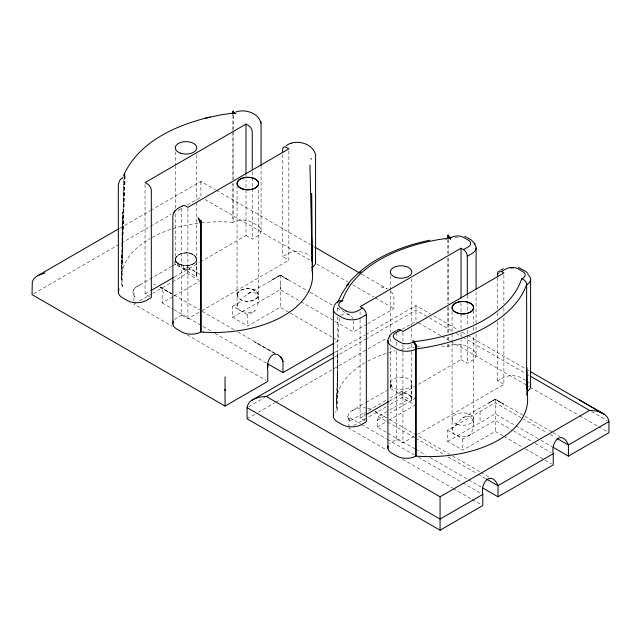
<?xml version="1.0" encoding="UTF-8"?>
<svg xmlns="http://www.w3.org/2000/svg" width="641" height="641" viewBox="0 0 641 641"><rect width="100%" height="100%" fill="white"/><g stroke="black" fill="none" stroke-linecap="round" stroke-linejoin="round"><path stroke-width="0.48" stroke-dasharray="3.21 2.4" d="M172.485 265.935L175.281 264.308L175.281 213.221M175.281 208.213L175.281 166.628M196.779 275.101L196.779 259.285C193.862 248.988 171.219 251.504 175.289 264.308L196.458 276.535L196.779 263.259M200.929 182.973L200.929 182.405M261.055 230.319L261.071 166.436M280.229 289.107L280.229 287.408M280.229 285.71L280.229 284.059M280.229 275.478L247.763 293.77L243.516 297.24M390.313 388.446L390.313 347.19M411.666 398.205L411.794 399.031L411.802 352.213M452.065 430.303L452.065 342.631M476.047 354.201L476.063 334.169M476.063 330.163L476.063 324.162M476.063 323.16L476.079 290.109M175.297 258.964L175.386 264.364M347.863 416.586L348.616 413.87L350.811 411.394L365.226 402.933M411.802 383.422A10.745 6.202 0 0 1 395.681 388.799A10.745 6.202 0 0 1 395.681 378.054A10.745 6.202 0 0 1 411.802 383.422L411.794 399.031M337.326 373.511L337.607 352.718L336.717 407.38L337.743 373.27L336.493 400.713M199.487 274.036L187.124 266.896L183.446 269.02L189.768 269.22A10.745 6.202 0 0 1 196.106 272.882L196.755 274.685L196.458 276.535L199.527 274.765M257.65 305.396L258.531 299.988L258.531 187.476M124.57 175.73L121.397 278.314L125.171 176.299M124.57 175.722L121.413 279.925L123.881 179.151L121.51 281.583L122.303 212.227L122.303 286.511A13.645 7.876 0 0 0 119.474 288.899M175.281 259.285C177.445 250.359 196.731 250.719 196.547 260.55C193.846 265.638 186.795 266.079 181.764 264.973C165.658 260.406 184.376 247.73 193.63 254.894C205.344 265.662 176.692 270.093 175.281 259.285L175.682 264.533M183.15 268.843L183.831 265.358C188.518 265.807 195.753 264.877 196.779 259.285L196.779 203.237M179.44 266.704L179.945 264.396L177.18 262.802L175.514 260.55M339.618 318.016L338.288 326.942L338.208 340.74L334.858 342.671M233.076 130.291L233.34 114.467M171.78 266.335L135.94 287.136L133.929 289.187L132.839 292.44L133.312 294.612L135.027 296.975A10.745 6.202 -60 0 1 133.929 293.073L133.929 301.366M133.312 290.277C135.139 286.896 138.833 285.117 142.446 284.284M341.076 315.348C344.626 311.943 350.915 314.539 352.887 318.513M280.229 275.141L289.163 280.405L280.229 275.021L271.52 280.269L280.229 275.141L309.299 291.807M464.26 417.179L462.786 417.908L466.111 416.594L469.132 416.626L471.087 417.62L472.505 419.358L473.547 424.679L472.08 431.225A21.161 17.275 -60 0 1 470.406 434.694A10.753 6.21 0 0 1 455.214 434.694A10.753 6.21 0 0 1 455.206 425.92A21.161 17.275 -60 0 1 457.378 422.74L462.409 418.132L495.253 399.287L504.002 404.351L495.253 399.279L488.602 403.141L495.253 399.287L524.05 415.809M149.754 296.711L145.058 294.011L150.234 291.006M174.392 277.016L199.415 262.514M200.272 262.017L246 235.527L246 179.809M246 235.527L252.258 239.125L257.097 236.321A13.645 7.876 0 0 0 257.065 225.175L252.234 222.395A13.645 7.876 0 0 0 232.931 222.411L232.931 183.614M181.659 208.109L181.659 315.156L176.82 317.96A13.645 7.876 0 0 0 174.104 320.212M288.859 150.795L288.859 260.27L282.601 256.672L287.448 253.868A13.645 7.876 0 0 1 306.751 253.844L310.228 255.847M181.659 315.156L187.917 318.753L200.857 311.254M201.723 310.757L288.859 260.27M499.139 272.898L500.052 272.369M364.777 420.849L360.082 418.148L365.258 415.152M389.416 401.154L461.023 359.665L461.023 339.77M461.023 359.665L467.281 363.271L472.121 360.458A13.645 7.876 0 0 0 472.088 349.321L467.257 346.533A13.645 7.876 0 0 0 448.107 346.469L445.311 346.276A98.642 56.953 0 0 0 440.623 346.044M396.683 351.26L396.683 439.301L391.843 442.106A13.645 7.876 0 0 0 389.568 443.852M503.882 317.752L503.882 384.416L497.624 380.81L502.472 378.006A13.645 7.876 0 0 1 521.774 377.99L526.606 380.77M396.683 439.301L402.941 442.899L416.746 434.902M417.612 434.398L503.882 384.416M119.803 228.22L149.794 210.905M150.651 210.408L200.929 181.387L215.456 189.776M33.757 293.658L149.754 226.69M150.603 226.193L171.075 214.374M177.894 210.44L181.307 208.469M187.276 205.024L200.929 197.148L200.929 181.451M135.836 303.033L133.929 304.13L172.173 326.213M139.634 300.845L151.717 293.866M152.582 293.362L171.58 282.401M172.445 281.896L187.124 273.427L199.327 280.47M171.636 293.682L160.138 287.136L162.149 289.187L163.239 292.44A10.745 6.202 60 0 1 162.141 296.342L162.141 302.873L173.366 296.39M174.232 295.894L199.271 281.439M232.587 306.166L240.183 301.775A10.753 6.21 0 0 0 240.191 310.548A10.753 6.21 0 0 0 255.382 310.548L247.787 314.939L232.587 306.166L232.587 317.223L247.787 325.997L280.229 307.263L289.476 312.6M232.587 317.223L280.229 289.716L300.188 301.238M335.115 321.405L353.407 331.966L366.916 324.17M367.758 323.681L393.927 308.569L393.862 296.527L392.869 293.786L390.513 291.102M334.602 352.494L365.05 334.914M365.891 334.426L415.953 305.597L430.448 313.93M248.7 406.706L264.933 397.332M334.762 357.021L365.61 339.209M365.811 339.089L415.953 310.14L428.012 317.111M247.073 418.789L254.87 414.286M258.331 412.283L274.789 402.788M275.654 402.284L387.372 337.783M402.091 329.29L415.953 321.285L417.684 322.287M366.075 402.444L386.892 390.425M347.791 416.594A8.79 7.171 0 0 0 349.858 420.881L366.299 411.738M368.447 410.496L387.749 399.351M389.888 398.117L402.147 391.042L415.16 398.55L390.04 413.06M349.906 427.731L348.96 428.276L386.948 450.214M353.704 425.536L366.532 418.132M368.904 416.762L387.901 405.793M390.273 404.423L402.147 397.564L415.16 405.08L389.255 420.039M387.124 411.466L378.262 416.586A10.745 6.202 60 0 1 377.172 420.488L377.172 427.018L387.236 432.827M389.656 410.008L408.654 399.039M377.172 420.488L387.893 414.294M377.172 427.018L388.39 420.536M503.041 435.904L495.253 431.409L462.81 450.142L447.61 441.369L447.61 430.303L495.253 402.804L521.173 417.764M447.61 441.369L495.253 413.862L515.076 425.303M447.61 430.303L462.81 439.077L495.253 420.352L511.197 429.558M352.342 410.368L359.224 408.101A21.153 17.267 0 0 1 365.394 407.916M247.763 293.77L251.552 291.799L249.237 293.033C253.251 290.758 258.395 293.722 258.435 298.345M183.446 269.02L189.768 269.22M183.831 265.358L179.945 264.396M367.726 408.237L371.892 409.447M380.938 286.896L386.964 288.859M153.632 284.284L155.459 284.788M349.826 315.212L335.868 307.151M275.141 353.479L254.733 341.982L274.372 353.135M374.993 411.153L388.75 419.054M433.861 315.885L458.507 330.099M216.313 190.273L310.613 244.71M311.47 245.207L314.034 246.689M361.836 274.284L387.404 289.043M461.905 332.062L466.993 334.995M467.842 335.491L525.324 368.671M526.165 369.16L529.546 371.115M429.31 317.856L453.532 331.838M456.448 333.52L461.881 336.661M462.714 337.142L524.514 372.822M526.181 373.783L529.682 375.81M591.715 411.626L607.227 420.576M205.12 199.567L310.012 260.126M316.726 264.004L347.775 281.928M352.806 284.836L373.783 296.943M375.466 297.913L393.927 308.569M418.549 322.784L441.048 335.78M441.913 336.277L449.702 340.772M450.567 341.276L529.33 386.747M530.195 387.244L578.655 415.224M579.52 415.729L597.7 426.217M598.566 426.722L607.219 431.713M310.116 292.28L332.519 305.212M524.867 416.281L552.302 432.122M553.135 432.603L559.865 436.553M522.695 418.645L547.085 432.731M550.138 434.486L554.705 437.13M301.022 301.719L332.615 319.963M515.837 425.744L537.943 438.508M540.988 440.263L552.422 446.865M513.369 430.808L531.493 441.272M535.115 443.364L551.06 452.57M290.309 313.088L332.326 337.342M333.168 337.831L338.208 340.74M503.906 436.401L522.078 446.897M525.54 448.892L551.5 463.884M174.16 295.132L199.696 309.875M202.252 311.342L234.478 329.955M237.851 331.894L275.221 353.584M389.608 419.551L450.006 454.429M452.538 455.887L480.277 471.936M414.847 437.707L378.262 416.586L377.429 413.733L375.161 411.274M415.672 438.188L443.949 454.509M448.107 456.913L477.208 473.715M478.042 474.196L485.525 478.515M162.141 302.873L173.054 309.17M173.895 309.659L210.809 330.972M215.007 333.392L267.025 363.431M388.077 433.316L414.927 448.812M415.769 449.301L425.832 455.11M430.031 457.538L467.786 479.332M468.627 479.821L481.215 487.088M348.96 427.355L348.96 417.219L360.667 423.981M361.508 424.462L386.603 438.949M387.436 439.43L414.206 454.886M418.389 457.305L461.881 482.417M462.722 482.897L481.127 493.522M187.14 334.85L266.111 380.442M402.492 459.188L452.578 488.097M453.435 488.602L471.568 499.067M472.433 499.563L481.07 504.555M160.138 287.136L171.419 293.658L158.76 286.231M481.111 472.417L490.301 477.761M410.569 396.298L411.129 397.027M196.106 272.882L196.771 274.893M473.138 420.921L473.443 422.82L473.555 335.908M232.923 114.603L233.076 115.292M121.95 284.852L122.303 286.511M177.18 262.802L177.541 265.606M390.313 383.422L390.409 388.502L411.394 400.625L411.634 400.272A10.745 6.202 0 0 0 398.47 393.157M237.042 306.166L237.042 186.459M503.882 274.973L503.882 303.826M503.882 307.808L503.882 313.778M497.624 277.769L497.624 308.786M497.624 312.784L497.624 317.792M497.624 321.79L497.624 380.81M495.253 399.303L495.253 431.409M480.053 411.578L480.053 422.635M473.555 310.605L473.555 323.256M473.555 327.15L473.555 333.961M467.281 295.237L467.281 300.244M467.281 301.246L467.281 311.246M467.281 315.252L467.281 326.253M467.281 330.251L467.281 334.257M467.281 335.259L467.281 363.271M462.81 439.077L462.81 450.142M461.023 302.961L461.023 328.825M461.023 332.807L461.023 338.777M452.065 311.51L452.065 341.661M448.099 239.43L448.099 253.764M448.099 257.858L448.099 303.914M448.099 307.007L448.107 332.543M448.107 337.182L448.107 339.506M448.107 344.145L448.107 346.469M447.955 239.774L447.955 253.7M447.955 258.339L447.955 303.994M447.955 307.095L447.955 332.631M447.955 337.27L447.955 339.594M447.955 344.233L447.955 346.557M415.953 305.581L415.953 321.285M411.802 278.843L411.802 327.399M411.802 328.392L411.802 340.307M411.802 344.273L411.802 351.22M402.941 332.463L402.941 343.408M402.941 344.401L402.941 351.364M402.941 352.358L402.941 442.899M402.147 391.042L402.147 397.564M396.683 332.254L396.683 338.256M396.683 342.262L396.683 347.262M390.313 275.862L390.313 289.484M390.313 290.461L390.313 332.302M390.313 338.256L390.313 343.215M364.152 412.972L364.152 419.502M360.082 311.694L360.082 318.665M360.082 319.659L360.082 418.148M353.407 320.909L353.407 331.966M337.326 307.704L337.326 313.169M337.326 316.574L337.326 410.657A13.645 7.876 0 0 0 335.051 412.403M282.601 154.633L282.601 256.672M280.229 275.021L280.229 307.263M252.258 171.724L252.258 176.684M252.258 177.677L252.258 187.589M252.258 188.574L252.258 239.125M247.787 314.939L247.787 325.997M246 174.921L246 177.853M233.076 131.293L233.076 179.312M233.076 183.31L233.076 222.323L230.399 222.139A98.682 56.977 0 0 0 201.875 222.756M232.931 114.963L232.931 131.878M232.931 132.871L232.931 179.632M196.779 154.793L196.779 200.272M187.917 208.301L187.917 318.753M187.124 266.896L187.124 273.427M178.43 263.667L178.43 266.119M175.281 151.797L175.281 165.634M145.058 184.536L145.058 294.011M350.05 421.121A10.745 6.202 -60 0 1 348.96 417.219M337.262 410.657A98.642 56.953 0 0 1 365.13 362.694M367.854 361.171A98.642 56.953 0 0 1 395.377 350.747M401.53 349.329A98.642 56.953 0 0 1 414.278 347.222M417.075 346.901A98.642 56.953 0 0 1 422.691 346.396M445.527 239.814A141.869 84.043 1.3 0 1 446.825 239.67M454.966 237.346A13.645 7.876 0 0 1 459.773 237.298M528.2 381.876A13.645 7.876 0 0 1 529.49 383.206M510.436 268.707A13.637 7.876 0 0 1 513.473 268.683M121.878 284.86A98.682 56.977 0 0 1 150.098 238.54M152.181 237.37A98.682 56.977 0 0 1 198.422 223.164M237.098 294.299C238.412 303.393 255.182 303.514 258.475 295.581C257.153 286.479 240.383 286.359 237.098 294.299M237.266 293.666C237.306 303.201 254.325 303.514 258.299 296.206C258.267 286.671 241.24 286.359 237.266 293.666M391.451 384.584L390.409 388.51L391.451 384.584M457.434 424.454A10.745 6.202 0 0 0 473.555 419.078A10.745 6.202 0 0 0 457.434 413.709A10.745 6.202 0 0 0 457.434 424.454"/><path stroke-width="0.96" d="M261.071 165.674L261.079 123.513C259.14 113.225 244.99 108.537 235.896 112.031M315.572 262.618L315.588 154.962C313.056 143.071 295.285 138.576 286.038 145.828M527.054 393.518A98.642 56.953 0 0 1 418.653 456.296L415.865 456.096L415.865 344.658M476.079 289.107L476.103 248.043M530.572 387.02L530.612 279.5M482.793 494.491L482.793 505.549L440.071 530.211L247.073 418.789L247.073 407.644C248.211 398.958 259.028 396.587 266.376 396.499L333.512 357.734M124.57 175.73L124.626 173.735L124.57 175.722M267.866 363.912L282.969 372.629L282.969 361.572C276.351 345.803 265.366 358.191 267.77 370.346L267.77 381.403L225.047 406.074L32.05 294.644L32.306 281.703L33.757 278.923L36.505 276.375L118.938 228.717M267.858 367.605L268.106 364.264M118.345 291.655L118.329 184.84L119.571 180.674L122.038 177.966M172.862 323.961L172.846 216.289C172.902 211.298 177.621 208.237 181.627 206.314M497.624 276.776L497.624 273.771A5.376 3.109 59.9 0 1 501.43 271.576L506.278 268.771A8.269 4.775 0 0 1 517.976 268.755L522.808 271.536A8.269 4.775 0 0 1 521.718 278.835L521.389 279.805M123.409 175.954C138.328 141.781 176.011 125.123 210.216 117.031M122.575 178.118L122.936 177.517M233.628 113.794L234.654 112.864L235.904 113.737L234.51 113.169L233.132 113.577M334.29 305.348L336.429 302.704M173.991 212.275L174.472 211.61M174.552 211.482L175.009 210.849M346.629 285.557C366.66 259.853 398.574 246.801 429.638 240.223M389.239 336.068L391.651 333.496L395.673 331.028M252.258 169.745L252.258 132.078A5.376 3.109 59.9 0 0 248.452 125.508L246 124.098L145.058 182.581L147.51 183.991A5.376 3.109 59.9 0 1 151.316 190.569L151.316 297.608L146.469 300.413A13.645 7.876 0 0 1 127.174 300.437L122.335 297.656A13.645 7.876 0 0 1 118.897 289.82M151.1 290.509L173.527 277.513M467.281 294.243L467.281 256.224A5.376 3.109 59.9 0 0 463.475 249.645L461.023 248.235L360.082 306.719L362.534 308.129A5.376 3.109 59.9 0 1 366.34 314.707L366.34 421.754L361.5 424.558A13.645 7.876 0 0 1 342.198 424.574L337.366 421.794A13.645 7.876 0 0 1 333.632 414.615M362.534 308.129L357.694 310.941A8.269 4.775 0 0 1 345.988 310.949M463.475 249.645L468.315 246.841A8.269 4.775 0 0 0 468.299 240.087L463.467 237.306A8.269 4.775 0 0 0 451.761 237.314A8.221 4.743 0 0 0 450.927 237.883L449.173 238.083M366.34 314.707L361.5 317.511A13.637 7.876 0 0 1 342.198 317.535L337.366 314.755A13.637 7.876 0 0 1 334.273 306.326M467.281 256.224L472.121 253.419A13.645 7.876 0 0 0 474.06 243.708M251.528 400.521L333.753 352.983M500.925 270.045L503.233 268.707M501.43 271.576L503.882 272.986L402.941 331.469L400.489 330.059L395.649 332.863A8.269 4.775 0 0 0 395.673 339.618L400.505 342.398A8.269 4.775 0 0 0 412.203 342.39A8.221 4.743 0 0 0 413.044 341.821M497.624 273.771L498.233 273.419M366.123 414.655L388.55 401.659M282.969 372.629L334.025 343.159M266.376 396.499L440.071 496.783L589.648 410.432C596.995 410.512 607.812 412.884 608.95 421.57L608.95 432.715L568.431 456.112L553.183 447.306M608.95 421.57L568.431 444.966C561.708 429.198 550.683 441.945 553.231 453.74L497.993 485.63C491.278 469.861 480.229 482.609 482.801 494.403L440.071 519.074L247.073 407.644M482.889 488.057L497.993 496.775L553.231 464.885L553.231 453.82M37.723 275.606L45.038 272.97M290.645 143.392L291.086 143.247M204.992 118.281L220.384 114.947L234.654 112.864M203.526 332.142L200.841 331.95L200.986 220.432L200.986 331.862A13.645 7.876 0 0 1 181.683 331.886L176.852 329.105A13.645 7.876 0 0 1 173.495 321.117M518.321 267.433L525.476 271.263L528.016 273.395M464.845 236.385L466.135 237.026M466.888 237.466L471.335 240.03L475.133 243.973M345.988 310.949L341.156 308.169A8.269 4.775 0 0 1 342.246 300.877L342.598 299.836A136.613 78.875 0 0 1 449.189 238.123M314.891 247.178L359.281 272.81M530.395 371.604L604.495 414.447M530.355 376.195L589.648 410.432M556.997 438.452L568.431 445.046L568.431 456.112M486.351 478.995L497.993 485.718L497.993 496.775M579.624 400.024L601.987 413.004M280.798 356.933L282.449 359.176M310.981 158.383L311.342 159.208M260.823 121.67L261.039 123.12M282.833 360.306L282.969 361.572M526.662 370.586L527.255 395.185L526.798 367.365M309.94 164.865L312.512 274.356M312.407 272.697L311.614 193.486L311.614 233.1M387.869 340.435L387.917 448.363M333.352 308.986L333.4 415.544M526.638 388.815L526.638 284.868A13.637 7.876 0 0 0 527.767 274.492M461.023 248.235L461.023 297.985M448.099 235.047L448.099 237.675M447.955 235.127L447.955 237.45M440.071 496.783L440.071 530.211M416.009 344.578L416.009 456.007M311.614 239.045L311.614 242.018M311.614 247.955L311.614 253.9M311.614 256.873L311.614 260.839M282.601 152.63L282.601 149.625A5.376 3.109 59.9 0 1 286.407 147.43L288.859 148.84L187.917 207.323L185.465 205.913A5.376 3.109 59.9 0 0 181.932 206.65M246 124.098L246 173.943M233.076 113.537L233.076 110.901L232.931 113.97M225.047 376.9L225.047 406.074M225.047 389.367L225.047 390.673M337.222 302.776A5.545 3.99 42.8 0 1 342.238 301.038M448.812 237.242A5.609 1.683 72.7 0 1 450.607 239.51M448.42 237.507A5.529 2.5 53.2 0 1 450.751 237.274M337.967 302.183A141.869 84.043 1.3 0 1 348.976 283.602M359.505 273.034A141.869 84.043 1.3 0 1 360.995 271.792M396.835 331.133A5.376 3.109 59.9 0 1 400.489 330.059M521.718 278.811A5.545 3.99 42.8 0 1 526.926 284.957M521.309 279.861A136.613 78.875 0 0 1 414.775 341.581M412.796 340.635A5.609 2.059 78.3 0 1 415.328 343.52A5.609 2.059 78.3 0 1 416.201 349.545M412.98 342.118A5.529 3.614 70.8 0 1 415.777 348.992M526.533 284.86A141.869 79.716 -1.3 0 1 415.849 348.992M415.865 456.096A13.645 7.876 0 0 1 396.715 456.031L391.875 453.251A13.645 7.876 0 0 1 388.15 446.064M415.865 349.049A13.645 7.876 0 0 1 396.715 348.984L391.875 346.204A13.645 7.876 0 0 1 390.089 336.317M530.323 384.72A13.645 7.876 0 0 1 527.463 391.387M526.606 380.77A13.645 7.876 0 0 1 527.431 381.291M312.039 269.42A98.682 56.977 0 0 1 203.518 332.174M315.34 260.695A13.645 7.876 0 0 1 311.614 267.77M200.994 223.885L200.841 224.903L198.021 217.676L200.457 220.72L200.994 223.885M395.681 277.369A10.745 6.202 0 0 0 411.802 272A10.745 6.202 0 0 0 395.681 266.624A10.745 6.202 0 0 0 395.681 277.369M457.434 313.024A10.745 6.202 0 0 0 473.555 307.648A10.745 6.202 0 0 0 457.434 302.28A10.745 6.202 0 0 0 457.434 313.024M457.538 313.08A10.745 6.202 0 0 0 473.659 307.712A10.745 6.202 0 0 0 457.538 302.336A10.745 6.202 0 0 0 457.538 313.08M180.634 153.215A10.745 6.202 0 0 0 196.779 147.871A10.745 6.202 0 0 0 180.682 142.47A10.745 6.202 0 0 0 180.634 153.215M242.386 188.871A10.745 6.202 0 0 0 258.531 183.518A10.745 6.202 0 0 0 242.434 178.126A10.745 6.202 0 0 0 242.386 188.871M242.514 188.943A10.745 6.202 0 0 0 258.635 183.566A10.745 6.202 0 0 0 242.514 178.19A10.745 6.202 0 0 0 242.514 188.943"/></g></svg>
